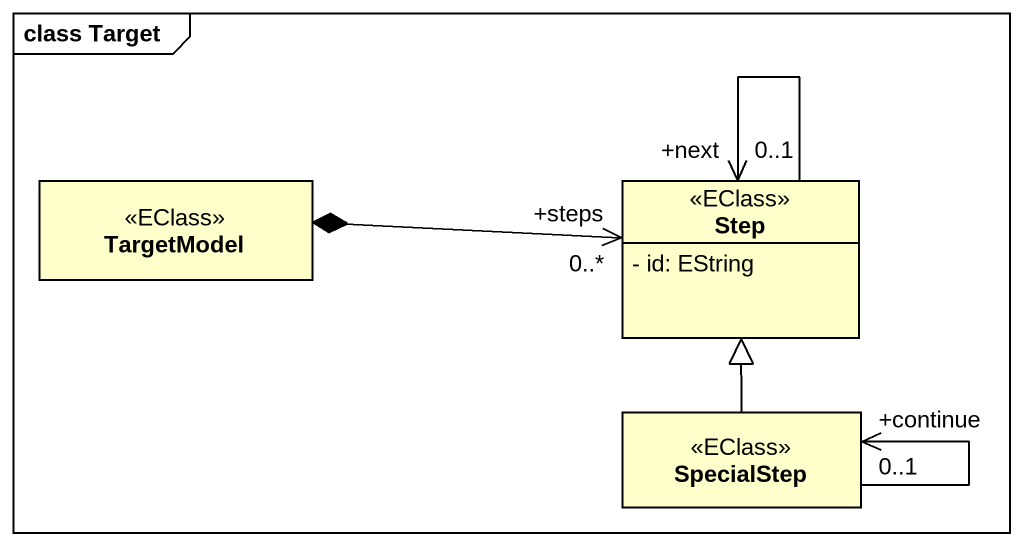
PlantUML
@startuml
mainframe class Target
hide circle
hide empty members
skinparam classAttributeIconSize 0
class TargetModel <<EClass>>
class Step <<EClass>> {
  - id: EString
}
class SpecialStep <<EClass>>
TargetModel *-right-> "+steps\n0..*" Step
Step --> "+next\n0..1" Step
SpecialStep -up-|> Step
SpecialStep --> "+continue\n0..1" SpecialStep
@enduml
